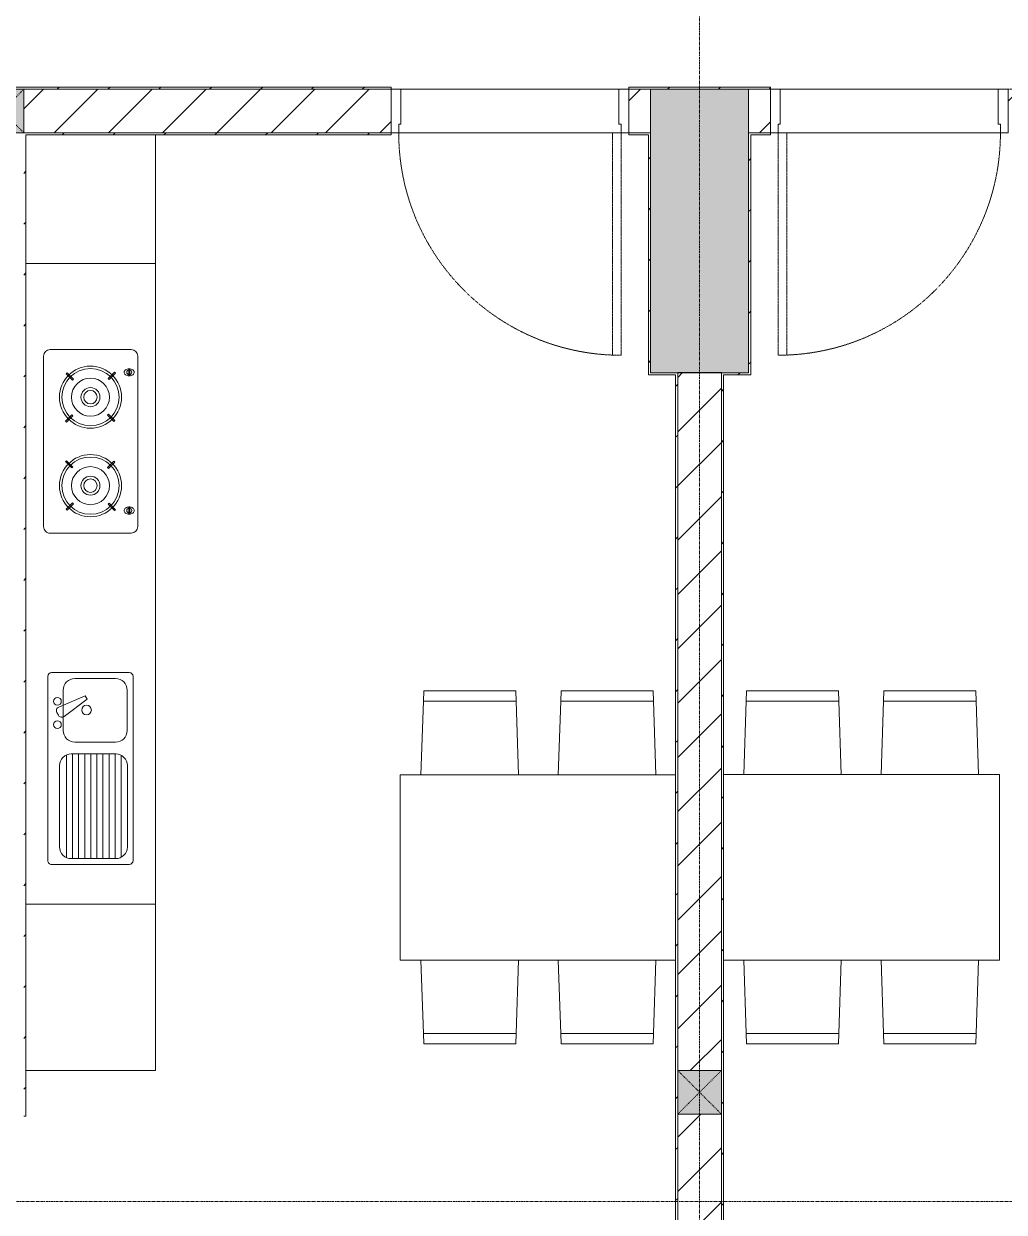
# Model space of a CAD drawing. Header units: millimetres. Extents: x -24439 to 198341, y -52871 to 149926.
# Drawn here: x 66053 to 70550, y 28387 to 33837 of the extents above; entities that cross this region are included whole.
import ezdxf

# ---------------------------------------------------------------- set-up
doc = ezdxf.new("R2010")
doc.units = ezdxf.units.MM
for name, pattern in [('Dash', [6, 3, -3]), ('Grid Line', [22.225, 12.7, -3.175, 3.175, -3.175]), ('NET VAN', [1.06, 0.53, -0.53])]:
    doc.linetypes.add(name, pattern=pattern)
for name, color, linetype, lineweight in [('0-1', 7, 'Continuous', 5), ('A-DETL-GENF-2', 9, 'NET VAN', 9), ('A-DOOR', 31, 'Continuous', 9), ('A-DOOR-FRAM', 31, 'Continuous', 9), ('A-FLOR-1', 9, 'Continuous', 9), ('A-WALL', 113, 'Continuous', 9), ('A-WALL-3', 113, 'Continuous', 18), ('A-WALL-PATT-2', 9, 'Continuous', 9), ('A-WALL-PATT-3', 111, 'Continuous', 9), ('I-FURN', 30, 'Continuous', 9), ('I-FURN-1', 9, 'Continuous', 9), ('I-WALL-1', 253, 'Continuous', 18), ('I-WALL-3', 2, 'Continuous', 18), ('S-COLS', 52, 'Continuous', 9), ('S-COLS-1', 254, 'Continuous', 5), ('S-COLS-2', 253, 'Continuous', 18), ('S-COLS-4', 52, 'Continuous', 18), ('S-COLS-5', 52, 'Dash', 9), ('S-COLS-HDLN', 52, 'Dash', 9), ('S-GRID-1', 1, 'Grid Line', 9)]:
    doc.layers.add(name, color=color, linetype=linetype, lineweight=lineweight)
pattern_1 = [(45, (0, 0), (-116.67262, 116.67262), [])]
pattern_2 = [(45, (0, 0), (-124.4508, 124.4508), [])]

# ---------------------------------------------------------------- blocks, each defined once
blk = doc.blocks.new('NCV_TKTC_KET CAU_rvt-1-TKCS_MB ĐỊNH VỊ CAO ĐỘ THIẾT KẾ')
at = {"layer": 'S-COLS-1'}
blk.add_hatch(color=256, dxfattribs=at).paths.add_polyline_path([(69377.6, 32236.9), (69377.6, 33536.9), (68927.6, 33536.9), (68927.6, 32236.9)])
at = {"layer": 'S-COLS-2'}
for p, q in [((69377.6, 33536.9), (68927.6, 33536.9)), ((68927.6, 33536.9), (68927.6, 32236.9)), ((69377.6, 32236.9), (69377.6, 33536.9)), ((68927.6, 32236.9), (69377.6, 32236.9))]:
    blk.add_line(p, q, dxfattribs=at)
blk = doc.blocks.new('HE BEP A - HE BEP A-348232-TKCS_MB ĐỊNH VỊ CAO ĐỘ THIẾT KẾ')
at = {"layer": 'I-FURN'}
for p, q in [((3.5, 605.3), (3.5, 11)), ((765.9, 11), (765.9, 605.3)), ((765.9, 11), (765.9, 605.3)), ((3703.5, 605.3), (3703.5, 11)), ((965.9, 505.3), (1810.5, 505.3)), ((2467.5, 494.2), (2467.5, 122.2)), ((3279.1, 524.2), (2497.5, 524.2)), ((3309.1, 494.2), (3309.1, 122.2)), ((948.4, 131.7), (948.4, 487.8)), ((1401.8, 451.1), (1028.4, 451.1)), ((1644.6, 463.3), (1632.2, 456.1)), ((1670.1, 454.1), (1721.6, 333.3)), ((1828, 487.8), (1828, 131.7)), ((975, 397.7), (975, 193.3)), ((975, 391.9), (1455.1, 391.9)), ((979.9, 419.9), (1450.3, 419.9)), ((1455.1, 193.3), (1455.1, 397.7)), ((1747.9, 434.2), (1562.5, 434.2)), ((1706.2, 324.4), (1627.3, 429.4)), ((2578, 421.2), (2573.6, 416.8)), ((2573.6, 416.8), (2602.8, 387.7)), ((2607.1, 392.1), (2578, 421.2)), ((2602.8, 387.7), (2607.1, 392.1)), ((2795.6, 424), (2766.5, 394.9)), ((2766.5, 394.9), (2770.8, 390.5)), ((2770.8, 390.5), (2800, 419.6)), ((2800, 419.6), (2795.6, 424)), ((2976.7, 419.6), (2981.1, 424)), ((3005.8, 390.5), (2976.7, 419.6)), ((2981.1, 424), (3010.2, 394.9)), ((3010.2, 394.9), (3005.8, 390.5)), ((3169.5, 392.1), (3198.6, 421.2)), ((3173.9, 387.7), (3169.5, 392.1)), ((3203, 416.8), (3173.9, 387.7)), ((3198.6, 421.2), (3203, 416.8)), ((975, 363.9), (1455.1, 363.9)), ((975, 335.9), (1455.1, 335.9)), ((1509.1, 380.9), (1509.1, 194.2)), ((1721.6, 333.3), (1706.2, 324.4)), ((1801.3, 194.2), (1801.3, 380.9)), ((975, 307.9), (1455.1, 307.9)), ((975, 279.9), (1455.1, 279.9)), ((975, 251.9), (1455.1, 251.9)), ((975, 223.9), (1455.1, 223.9)), ((2570.9, 199.3), (2600, 228.4)), ((2604.4, 224), (2575.3, 194.9)), ((2600, 228.4), (2604.4, 224)), ((2763.7, 226.8), (2768.1, 231.2)), ((2792.8, 197.7), (2763.7, 226.8)), ((2768.1, 231.2), (2797.2, 202)), ((3008.5, 231.2), (2979.4, 202)), ((2983.8, 197.7), (3012.9, 226.8)), ((3012.9, 226.8), (3008.5, 231.2)), ((3176.6, 228.4), (3172.2, 224)), ((3172.2, 224), (3201.4, 194.9)), ((3205.8, 199.3), (3176.6, 228.4)), ((975, 195.9), (1455.1, 195.9)), ((981.5, 167.9), (1448.7, 167.9)), ((2575.3, 194.9), (2570.9, 199.3)), ((2797.2, 202), (2792.8, 197.7)), ((2979.4, 202), (2983.8, 197.7)), ((3201.4, 194.9), (3205.8, 199.3)), ((1810.5, 114.2), (965.9, 114.2)), ((1028.4, 139.9), (1401.8, 139.9)), ((1562.5, 140.8), (1747.9, 140.8)), ((2555.1, 133.3), (2555.1, 129.3)), ((2587.6, 133.3), (2555.1, 133.3)), ((2555.1, 129.3), (2587.6, 129.3)), ((2587.6, 129.3), (2587.6, 133.3)), ((3189, 129.3), (3189, 133.3)), ((3189, 133.3), (3221.5, 133.3)), ((3221.5, 129.3), (3189, 129.3)), ((3221.5, 133.3), (3221.5, 129.3)), ((3279.1, 92.2), (2497.5, 92.2)), ((3.5, 11), (765.9, 11)), ((4293.5, 11), (765.9, 11))]:
    blk.add_line(p, q, dxfattribs=at)
for centre, radius in [((1589.4, 460.9), 17.8), ((1696.1, 460.9), 17.8), ((2685.4, 309.4), 142.6), ((2685.4, 309.4), 131.3), ((3091.2, 309.4), 142.6), ((3091.2, 309.4), 131.3), ((2685.4, 309.4), 87.2), ((3091.2, 309.4), 87.2), ((1656.3, 327.5), 22.2), ((2685.4, 309.4), 43.6), ((2685.4, 309.4), 30.9), ((3091.2, 309.4), 43.6), ((3091.2, 309.4), 30.9)]:
    blk.add_circle(centre, radius, dxfattribs=at)
for centre, radius, start, end in [((965.9, 487.8), 17.5, 90, 180), ((1810.5, 487.8), 17.5, 0, 90), ((2497.5, 494.2), 30, 90, 180), ((3279.1, 494.2), 30, 360, 90), ((1028.4, 397.7), 53.3, 90, 180), ((1401.8, 397.7), 53.3, 360, 90), ((1641, 440.7), 17.8, 119.9521, 219.4618), ((1653.4, 447.9), 17.8, 20.5379, 119.9521), ((1562.5, 380.9), 53.3, 90, 180), ((1747.9, 380.9), 53.3, 360, 90), ((1028.4, 193.3), 53.3, 180, 270), ((1401.8, 193.3), 53.3, 270, 360), ((1562.5, 194.2), 53.3, 180, 270), ((1747.9, 194.2), 53.3, 270, 360), ((965.9, 131.7), 17.5, 180, 270), ((1810.5, 131.7), 17.5, 270, 360), ((2497.5, 122.2), 30, 180, 270), ((2588.6, 131.7), 33.5, 163.9419, 180), ((2588.6, 131.7), 33.5, 180, 196.0581), ((2580.1, 134.1), 24.7, 145.204, 163.9419), ((2580.1, 129.2), 24.7, 196.0581, 214.796), ((2571.3, 131.3), 11.6, 9.9102, 170.0898), ((2571.3, 131.3), 11.6, 189.7177, 350.2823), ((2574.8, 137.9), 18.1, 120.7976, 145.204), ((2574.8, 125.5), 18.1, 214.796, 239.2024), ((2571.4, 143.6), 11.5, 90, 120.7976), ((2571.4, 119.8), 11.5, 239.2024, 270), ((2571.4, 143.6), 11.5, 59.2024, 90), ((2571.4, 119.8), 11.5, 270, 300.7976), ((2568, 137.9), 18.1, 34.796, 59.2024), ((2568, 125.5), 18.1, 300.7976, 325.204), ((2562.6, 134.1), 24.7, 16.0581, 34.796), ((2562.6, 129.2), 24.7, 325.204, 343.9419), ((2554.1, 131.7), 33.5, 0, 16.0581), ((2554.1, 131.7), 33.5, 343.9419, 0), ((3222.5, 131.7), 33.5, 163.9419, 180), ((3222.5, 131.7), 33.5, 180, 196.0581), ((3214, 134.1), 24.7, 145.204, 163.9419), ((3214, 129.2), 24.7, 196.0581, 214.796), ((3208.7, 137.9), 18.1, 120.7976, 145.204), ((3208.7, 125.5), 18.1, 214.796, 239.2024), ((3205.3, 131.3), 11.6, 9.9102, 170.0898), ((3205.3, 131.3), 11.6, 189.7177, 350.2823), ((3205.3, 143.6), 11.5, 90, 120.7976), ((3205.3, 119.8), 11.5, 239.2024, 270), ((3205.3, 143.6), 11.5, 59.2024, 90), ((3205.3, 119.8), 11.5, 270, 300.7976), ((3201.9, 137.9), 18.1, 34.796, 59.2024), ((3201.9, 125.5), 18.1, 300.7976, 325.204), ((3196.5, 134.1), 24.7, 16.0581, 34.796), ((3196.5, 129.2), 24.7, 325.204, 343.9419), ((3188, 131.7), 33.5, 0, 16.0581), ((3188, 131.7), 33.5, 343.9419, 0), ((3279.1, 122.2), 30, 270, 360)]:
    blk.add_arc(centre, radius, start, end, dxfattribs=at)
at = {"layer": 'I-FURN-1'}
for p, q in [((3.5, 605.3), (3.5, 11)), ((3.5, 11), (4293.5, 11))]:
    blk.add_line(p, q, dxfattribs=at)
blk = doc.blocks.new('RES_BAN AN 1 - RES_BAN AN 1-V12-TKCS_MB ĐỊNH VỊ CAO ĐỘ THIẾT KẾ')
at = {"layer": 'I-FURN-1'}
for p, q in [((-425, 1275), (425, 1275)), ((-425, 11.8), (-425, 1275)), ((425, 1275), (425, 11.8)), ((-761.9, 1168.8), (-809.6, 1167.2)), ((-809.6, 1167.2), (-809.6, 745.3)), ((-425, 1180), (-761.9, 1168.8)), ((-761.9, 1168.8), (-761.9, 743.8)), ((-761.9, 743.8), (-761.9, 1168.8)), ((-425, 732.5), (-425, 1180)), ((425, 1180), (761.9, 1168.8)), ((425, 732.5), (425, 1180)), ((761.9, 1168.8), (761.9, 743.8)), ((761.9, 1168.8), (761.9, 743.8)), ((809.6, 1167.2), (761.9, 1168.8)), ((809.6, 745.3), (809.6, 1167.2)), ((-809.6, 745.3), (-761.9, 743.8)), ((-761.9, 743.8), (-425, 732.5)), ((761.9, 743.8), (425, 732.5)), ((761.9, 743.8), (809.6, 745.3)), ((-425, 549.7), (-761.9, 538.5)), ((-425, 102.3), (-425, 549.7)), ((425, 549.7), (761.9, 538.5)), ((425, 102.3), (425, 549.7)), ((-809.6, 536.9), (-761.9, 538.5)), ((-809.6, 115.1), (-809.6, 536.9)), ((-761.9, 538.5), (-761.9, 113.5)), ((-761.9, 538.5), (-761.9, 113.5)), ((761.9, 538.5), (761.9, 113.5)), ((761.9, 538.5), (809.6, 536.9)), ((761.9, 113.5), (761.9, 538.5)), ((809.6, 536.9), (809.6, 115.1)), ((-761.9, 113.5), (-809.6, 115.1)), ((-761.9, 113.5), (-425, 102.3)), ((761.9, 113.5), (425, 102.3)), ((809.6, 115.1), (761.9, 113.5))]:
    blk.add_line(p, q, dxfattribs=at)
blk = doc.blocks.new('RES_BAN AN 1 - RES_BAN AN 1-V30-TKCS_MB ĐỊNH VỊ CAO ĐỘ THIẾT KẾ')
at = {"layer": 'I-FURN-1'}
for p, q in [((-425, -10), (-425, -1275)), ((425, -1275), (425, -10)), ((-761.9, -113.5), (-425, -102.3)), ((-425, -102.3), (-425, -549.7)), ((425, -102.3), (425, -549.7)), ((761.9, -113.5), (425, -102.3)), ((-761.9, -113.5), (-809.6, -115.1)), ((-809.6, -115.1), (-809.6, -536.9)), ((-761.9, -538.5), (-761.9, -113.5)), ((-761.9, -538.5), (-761.9, -113.5)), ((761.9, -538.5), (761.9, -113.5)), ((761.9, -113.5), (761.9, -538.5)), ((809.6, -115.1), (761.9, -113.5)), ((809.6, -536.9), (809.6, -115.1)), ((-809.6, -536.9), (-761.9, -538.5)), ((-425, -549.7), (-761.9, -538.5)), ((425, -549.7), (761.9, -538.5)), ((761.9, -538.5), (809.6, -536.9)), ((-809.6, -745.3), (-761.9, -743.8)), ((-809.6, -1167.2), (-809.6, -745.3)), ((-761.9, -743.8), (-425, -732.5)), ((-761.9, -1168.8), (-761.9, -743.8)), ((-761.9, -743.8), (-761.9, -1168.8)), ((-425, -732.5), (-425, -1180)), ((425, -732.5), (425, -1180)), ((761.9, -743.8), (425, -732.5)), ((761.9, -743.8), (809.6, -745.3)), ((761.9, -1168.8), (761.9, -743.8)), ((761.9, -1168.8), (761.9, -743.8)), ((809.6, -745.3), (809.6, -1167.2)), ((-761.9, -1168.8), (-809.6, -1167.2)), ((-425, -1180), (-761.9, -1168.8)), ((425, -1180), (761.9, -1168.8)), ((809.6, -1167.2), (761.9, -1168.8)), ((-425, -1275), (425, -1275))]:
    blk.add_line(p, q, dxfattribs=at)
blk = doc.blocks.new('NCV_TKTC_TANG 1_rvt-1-TKCS_MB ĐỊNH VỊ CAO ĐỘ THIẾT KẾ')
at = {"layer": 'A-WALL-PATT-2'}
h = blk.add_hatch(dxfattribs=at)
h.set_pattern_fill('FP_3', color=256, style=0, pattern_type=2)
h.set_pattern_definition(pattern_1)
h.paths.add_polyline_path([(67737.6, 33326.9), (67737.6, 33336.9), (66052.6, 33336.9), (66052.6, 33326.9), (67728.8, 33326.9)])
h.paths.add_polyline_path([(68927.6, 33326.9), (68927.6, 33336.9), (68827.6, 33336.9), (68827.6, 33326.9), (68917.6, 33326.9)])
h = blk.add_hatch(dxfattribs=at)
h.set_pattern_fill('FP_3', color=256, style=0, pattern_type=2)
h.set_pattern_definition(pattern_1)
h.paths.add_polyline_path([(66052.6, 28826.9), (66062.6, 28826.9), (66062.6, 33326.9), (66052.6, 33326.9), (66052.6, 28836.9)])
h = blk.add_hatch(dxfattribs=at)
h.set_pattern_fill('FP_3', color=256, style=0, pattern_type=2)
h.set_pattern_definition(pattern_1)
h.paths.add_polyline_path([(68917.6, 32236.9), (68927.6, 32236.9), (68927.6, 33326.9), (68917.6, 33326.9), (68917.6, 32967)])
h = blk.add_hatch(dxfattribs=at)
h.set_pattern_fill('FP_3', color=256, style=0, pattern_type=2)
h.set_pattern_definition(pattern_1)
h.paths.add_polyline_path([(69387.6, 33326.9), (69477.6, 33326.9), (69477.6, 33336.9), (69377.6, 33336.9), (69377.6, 33326.9)])
h.paths.add_polyline_path([(73139.9, 33326.9), (73427.6, 33326.9), (73427.6, 33336.9), (70567.6, 33336.9), (70567.6, 33326.9), (70719.1, 33326.9)])
h = blk.add_hatch(dxfattribs=at)
h.set_pattern_fill('FP_3', color=256, style=0, pattern_type=2)
h.set_pattern_definition(pattern_1)
h.paths.add_polyline_path([(69387.6, 32236.9), (69387.6, 33326.9), (69377.6, 33326.9), (69377.6, 32236.9)])
h = blk.add_hatch(dxfattribs=at)
h.set_pattern_fill('FP_3', color=256, style=0, pattern_type=2)
h.set_pattern_definition(pattern_1)
h.paths.add_polyline_path([(69052.6, 25546.9), (69052.6, 32236.9), (69042.6, 32236.9), (69042.6, 25546.9)])
h = blk.add_hatch(dxfattribs=at)
h.set_pattern_fill('FP_3', color=256, style=0, pattern_type=2)
h.set_pattern_definition(pattern_1)
h.paths.add_polyline_path([(69262.6, 25546.9), (69262.6, 32236.9), (69252.6, 32236.9), (69252.6, 25546.9)])
h = blk.add_hatch(dxfattribs=at)
h.set_pattern_fill('FP_3', color=256, style=0, pattern_type=2)
h.set_pattern_definition(pattern_1)
h.paths.add_polyline_path([(69387.6, 32226.9), (69387.6, 32236.9), (69262.6, 32236.9), (69262.6, 32226.9)])
at = {"layer": 'A-FLOR-1'}
for p, q in [((68782.6, 33536.9), (67782.6, 33536.9)), ((70522.6, 33536.9), (69522.6, 33536.9)), ((68792.6, 33336.9), (67772.6, 33336.9)), ((67772.6, 33336.9), (68792.6, 33336.9)), ((70532.6, 33336.9), (69512.6, 33336.9)), ((69512.6, 33336.9), (70532.6, 33336.9))]:
    blk.add_line(p, q, dxfattribs=at)
at = {"layer": 'I-WALL-1'}
for p, q in [((67737.6, 33336.9), (66052.6, 33336.9)), ((66062.6, 33326.9), (67737.6, 33326.9)), ((66062.6, 28826.9), (66062.6, 33326.9)), ((67737.6, 33326.9), (67737.6, 33336.9)), ((68927.6, 33336.9), (68827.6, 33336.9)), ((68827.6, 33336.9), (68827.6, 33326.9)), ((68827.6, 33326.9), (68917.6, 33326.9)), ((68917.6, 33326.9), (68917.6, 32236.9)), ((68927.6, 33326.9), (68927.6, 33336.9)), ((68927.6, 32236.9), (68927.6, 33326.9)), ((69477.6, 33336.9), (69377.6, 33336.9)), ((69377.6, 33336.9), (69377.6, 33326.9)), ((69377.6, 33326.9), (69377.6, 32236.9)), ((69387.6, 33326.9), (69477.6, 33326.9)), ((69387.6, 32236.9), (69387.6, 33326.9)), ((69477.6, 33326.9), (69477.6, 33336.9)), ((68917.6, 32236.9), (68917.6, 32226.9)), ((68917.6, 32226.9), (69042.6, 32226.9)), ((69042.6, 32236.9), (68927.6, 32236.9)), ((69052.6, 32236.9), (69042.6, 32236.9)), ((69042.6, 32226.9), (69042.6, 25546.9)), ((69052.6, 25546.9), (69052.6, 32236.9)), ((69262.6, 32236.9), (69252.6, 32236.9)), ((69252.6, 32236.9), (69252.6, 25546.9)), ((69377.6, 32236.9), (69262.6, 32236.9)), ((69262.6, 25546.9), (69262.6, 32226.9)), ((69262.6, 32226.9), (69387.6, 32226.9)), ((69387.6, 32226.9), (69387.6, 32236.9)), ((66052.6, 28826.9), (66062.6, 28826.9))]:
    blk.add_line(p, q, dxfattribs=at)
at = {"layer": 'I-FURN-1'}
for name, p, rotation in [('HE BEP A - HE BEP A-348232-TKCS_MB ĐỊNH VỊ CAO ĐỘ THIẾT KẾ', (66667.9, 29033.4), 90.00000000000026), ('RES_BAN AN 1 - RES_BAN AN 1-V12-TKCS_MB ĐỊNH VỊ CAO ĐỘ THIẾT KẾ', (69054.3, 29968.2), 90.00000000000026), ('RES_BAN AN 1 - RES_BAN AN 1-V30-TKCS_MB ĐỊNH VỊ CAO ĐỘ THIẾT KẾ', (69252.6, 29968.6), 89.9999999999997)]:
    blk.add_blockref(name, p, dxfattribs=dict(at, rotation=rotation))
blk = doc.blocks.new('FD_05 - FD_05-1000x2200mm-835433-TKCS_MB ĐỊNH VỊ CAO ĐỘ THIẾT KẾ')
at = {"layer": 'A-DETL-GENF-2'}
for p, q in [((510, -100), (470, -100)), ((470, -100), (470, -1120)), ((510, -1120), (510, -100)), ((470, -1120), (510, -1120))]:
    blk.add_line(p, q, dxfattribs=at)
blk.add_arc((510, -100), 1020, 180, 267.7525, dxfattribs=at)
at = {"layer": 'A-DOOR-FRAM'}
for p, q in [((-545, 100), (-500, 100)), ((-545, -100), (-545, 100)), ((-500, 100), (-500, -60)), ((500, 100), (545, 100)), ((500, -60), (500, 100)), ((545, 100), (545, -100)), ((-510, -100), (-545, -100)), ((-500, -60), (-510, -60)), ((-510, -60), (-510, -100)), ((510, -60), (500, -60)), ((510, -100), (510, -60)), ((545, -100), (510, -100))]:
    blk.add_line(p, q, dxfattribs=at)
blk = doc.blocks.new('FD_05 - FD_05-1000x2200mm-835434-TKCS_MB ĐỊNH VỊ CAO ĐỘ THIẾT KẾ')
at = {"layer": 'A-DETL-GENF-2'}
for p, q in [((470, 100), (470, 1120)), ((470, 1120), (510, 1120)), ((510, 1120), (510, 100)), ((510, 100), (470, 100))]:
    blk.add_line(p, q, dxfattribs=at)
blk.add_arc((510, 100), 1020, 92.2475, 180, dxfattribs=at)
at = {"layer": 'A-DOOR-FRAM'}
for p, q in [((-510, 100), (-545, 100)), ((-545, 100), (-545, -100)), ((-510, 60), (-510, 100)), ((-500, 60), (-510, 60)), ((-500, -100), (-500, 60)), ((510, 60), (500, 60)), ((500, 60), (500, -100)), ((545, 100), (510, 100)), ((510, 100), (510, 60)), ((545, -100), (545, 100)), ((-545, -100), (-500, -100)), ((500, -100), (545, -100))]:
    blk.add_line(p, q, dxfattribs=at)
blk = doc.blocks.new('G1_SOF - BO TRU - 200x200-3050151-TKCS_MB ĐỊNH VỊ CAO ĐỘ THIẾT KẾ')
at = {"layer": 'S-COLS-HDLN'}
for p, q in [((-100, 100), (100, -100)), ((100, 100), (-100, -100))]:
    blk.add_line(p, q, dxfattribs=at)

msp = doc.modelspace()

# ---------------------------------------------------------------- hatches: boundary and pattern name
at = {"layer": 'A-WALL-PATT-3'}
h = msp.add_hatch(dxfattribs=at)
h.set_pattern_fill('FP_8', color=256, style=0, pattern_type=2)
h.set_pattern_definition(pattern_1)
h.paths.add_polyline_path([(80552.6, 33536.9), (80552.6, 33546.9), (70567.6, 33546.9), (70567.6, 33536.9), (80402.5, 33536.9)])
h.paths.add_polyline_path([(60627.6, 33536.9), (67737.6, 33536.9), (67737.6, 33546.9), (60627.6, 33546.9)])
h.paths.add_polyline_path([(58009.5, 33536.9), (59537.6, 33536.9), (59535.4, 33546.9), (57639.5, 33546.9), (57641.2, 33536.9)])
h.paths.add_polyline_path([(69377.6, 33536.9), (69477.6, 33536.9), (69475.4, 33546.9), (68827.6, 33546.9), (68827.6, 33536.9), (68927.6, 33536.9)])
h = msp.add_hatch(dxfattribs=at)
h.set_pattern_fill('FP_1', color=256, style=0, pattern_type=2)
h.set_pattern_definition(pattern_2)
h.paths.add_polyline_path([(61177.6, 33336.9), (65852.9, 33336.9), (65852.9, 33536.9), (61177.6, 33536.9)])
h.paths.add_polyline_path([(68927.6, 33336.9), (68927.6, 33536.9), (68827.6, 33536.9), (68827.6, 33336.9)])
h.paths.add_polyline_path([(66482.5, 33336.9), (67737.6, 33336.9), (67737.6, 33536.9), (66052.9, 33536.9), (66052.9, 33336.9)])
h = msp.add_hatch(dxfattribs=at)
h.set_pattern_fill('FP_1', color=256, style=0, pattern_type=2)
h.set_pattern_definition(pattern_2)
h.paths.add_polyline_path([(69377.6, 33336.9), (69477.6, 33336.9), (69477.6, 33536.9), (69377.6, 33536.9), (69377.6, 33376.9)])
h.paths.add_polyline_path([(73718.5, 33336.9), (74052.9, 33336.9), (74052.9, 33536.9), (70567.6, 33536.9), (70567.6, 33336.9), (73705.6, 33336.9)])
h.paths.add_polyline_path([(76771.2, 33336.9), (77177.6, 33336.9), (77177.6, 33536.9), (74252.9, 33536.9), (74252.9, 33336.9), (76166, 33336.9)])
h = msp.add_hatch(dxfattribs=at)
h.set_pattern_fill('FP_1', color=256, style=0, pattern_type=2)
h.set_pattern_definition(pattern_2)
h.paths.add_polyline_path([(69252.6, 25536.9), (69252.6, 28836.9), (69052.6, 28836.9), (69052.6, 25536.9)])
h.paths.add_polyline_path([(69252.6, 29036.9), (69252.6, 32237), (69052.6, 32237), (69052.6, 29036.9)])
at = {"layer": 'S-COLS-1'}
for points in [[(65852.9, 33336.9), (66052.9, 33336.9), (66052.9, 33536.9), (65852.9, 33536.9), (65852.9, 33460.2)], [(69052.6, 28836.9), (69252.6, 28836.9), (69252.6, 29036.9), (69052.6, 29036.9), (69052.6, 29022)]]:
    msp.add_hatch(color=256, dxfattribs=at).paths.add_polyline_path(points)

# ---------------------------------------------------------------- linework, layer by layer
at = {"layer": 'A-WALL'}
for p, q in [((67737.6, 33536.9), (66052.9, 33536.9)), ((66052.9, 33536.9), (66052.9, 33336.9)), ((67782.6, 33536.9), (68782.6, 33536.9)), ((68927.6, 33536.9), (68827.6, 33536.9)), ((69477.6, 33536.9), (69377.6, 33536.9)), ((69377.6, 33536.9), (69477.6, 33536.9)), ((69522.6, 33536.9), (70522.6, 33536.9)), ((68792.6, 33336.9), (67772.6, 33336.9)), ((70532.6, 33336.9), (69512.6, 33336.9)), ((69052.6, 29036.9), (69252.6, 29036.9)), ((69252.6, 28836.9), (69052.6, 28836.9))]:
    msp.add_line(p, q, dxfattribs=at)
at = {"layer": 'A-WALL-3'}
for p, q in [((68927.6, 33336.9), (68927.6, 33536.9)), ((69377.6, 33536.9), (69377.6, 33336.9)), ((66052.9, 33336.9), (67737.6, 33336.9)), ((68827.6, 33336.9), (68927.6, 33336.9)), ((69377.6, 33336.9), (69477.6, 33336.9)), ((69252.6, 32237), (69052.6, 32237)), ((69052.6, 32237), (69052.6, 29036.9)), ((69252.6, 29036.9), (69252.6, 32237)), ((69052.6, 28836.9), (69052.6, 25536.9)), ((69252.6, 25536.9), (69252.6, 28836.9))]:
    msp.add_line(p, q, dxfattribs=at)
at = {"layer": 'I-WALL-3'}
for p, q in [((67737.6, 33546.9), (60627.6, 33546.9)), ((65852.9, 33536.9), (66052.9, 33536.9)), ((67737.6, 33536.9), (67737.6, 33546.9)), ((69477.6, 33546.9), (68827.6, 33546.9)), ((68827.6, 33546.9), (68827.6, 33536.9)), ((68927.6, 33536.9), (69377.6, 33536.9)), ((69477.6, 33536.9), (69477.6, 33546.9))]:
    msp.add_line(p, q, dxfattribs=at)
at = {"layer": 'S-COLS'}
for p, q in [((66052.9, 33336.9), (66052.9, 33536.9)), ((69252.6, 29036.9), (69052.6, 29036.9)), ((69052.6, 28836.9), (69252.6, 28836.9))]:
    msp.add_line(p, q, dxfattribs=at)
at = {"layer": 'S-COLS-4'}
for p, q in [((66052.9, 33536.9), (65852.9, 33536.9)), ((65852.9, 33336.9), (66052.9, 33336.9)), ((69052.6, 29036.9), (69052.6, 28836.9)), ((69252.6, 28836.9), (69252.6, 29036.9))]:
    msp.add_line(p, q, dxfattribs=at)
at = {"layer": 'S-GRID-1'}
for p, q in [((69152.6, 20960.6), (69152.6, 80482.7)), ((131551.8, 33536.9), (29351.8, 33536.9)), ((131551.8, 28436.9), (29351.8, 28436.9))]:
    msp.add_line(p, q, dxfattribs=at)

# ---------------------------------------------------------------- block references
at = {"layer": '0-1'}
for name in ['NCV_TKTC_KET CAU_rvt-1-TKCS_MB ĐỊNH VỊ CAO ĐỘ THIẾT KẾ', 'NCV_TKTC_TANG 1_rvt-1-TKCS_MB ĐỊNH VỊ CAO ĐỘ THIẾT KẾ']:
    msp.add_blockref(name, (0, 0), dxfattribs=at)
at = {"layer": 'A-DOOR'}
msp.add_blockref('FD_05 - FD_05-1000x2200mm-835433-TKCS_MB ĐỊNH VỊ CAO ĐỘ THIẾT KẾ', (68282.6, 33436.9), dxfattribs=at)
at = {"layer": 'A-DOOR', "rotation": 180}
msp.add_blockref('FD_05 - FD_05-1000x2200mm-835434-TKCS_MB ĐỊNH VỊ CAO ĐỘ THIẾT KẾ', (70022.6, 33436.9), dxfattribs=at)
at = {"layer": 'S-COLS-5'}
for p in [(65952.9, 33436.9), (69152.6, 28936.9)]:
    msp.add_blockref('G1_SOF - BO TRU - 200x200-3050151-TKCS_MB ĐỊNH VỊ CAO ĐỘ THIẾT KẾ', p, dxfattribs=at)

doc.saveas('drawing.dxf')
